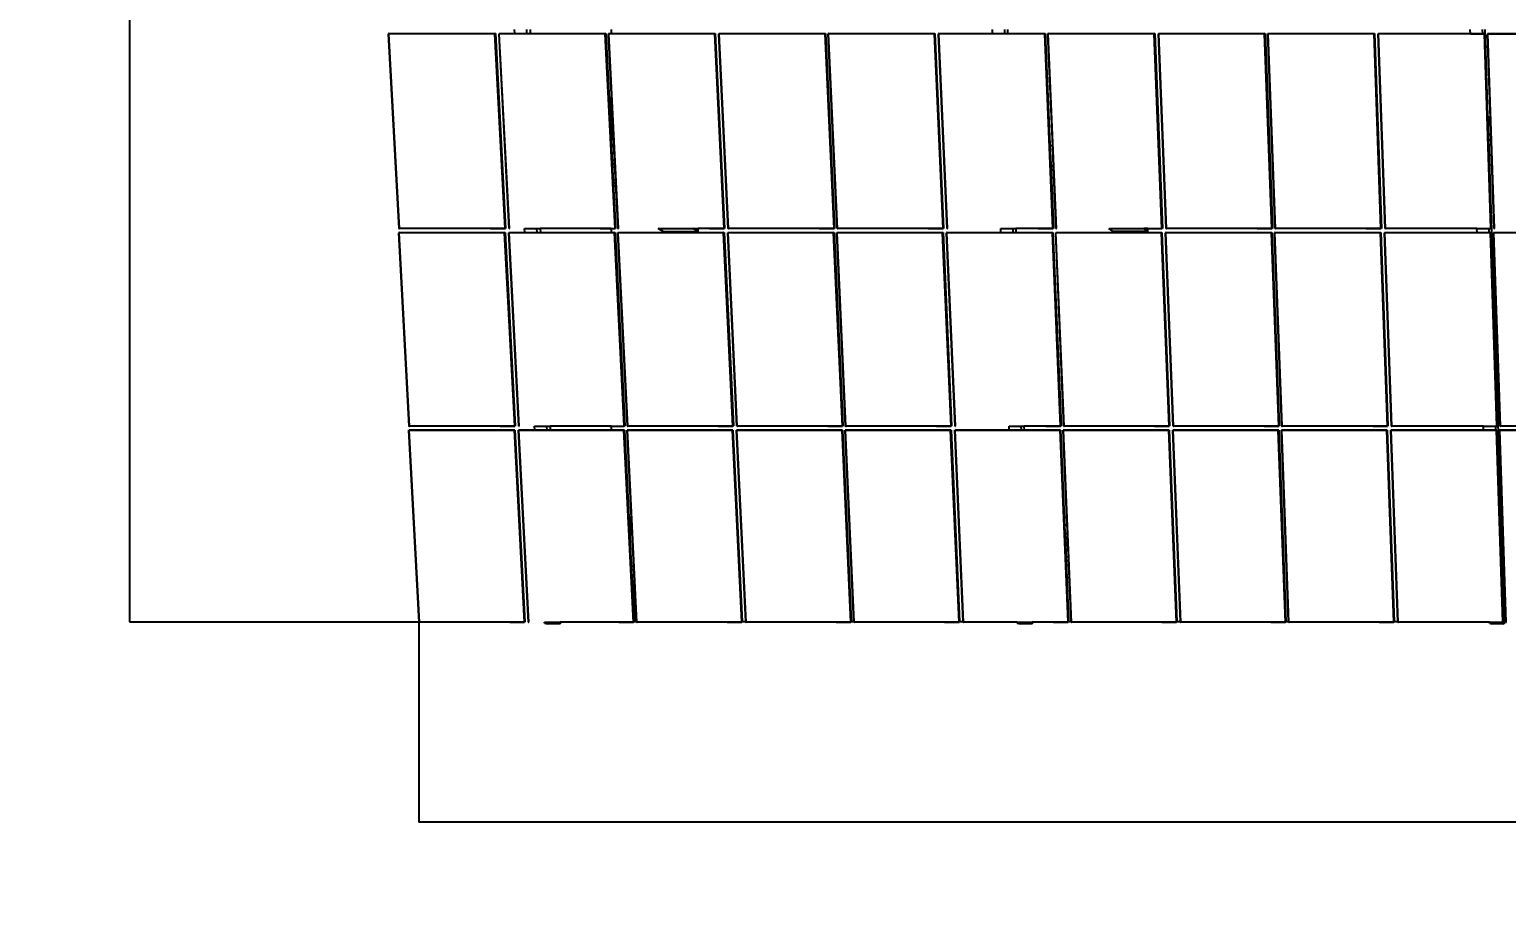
# Model space of a CAD drawing. Header units: inches. Extents: x -1856 to 1878, y -1863 to 1709.
# Drawn here: x -1856 to -1008, y 499 to 1008 of the extents above; entities that cross this region are included whole.
import ezdxf

# ---------------------------------------------------------------- set-up
doc = ezdxf.new("R2010")
doc.units = ezdxf.units.IN
doc.header["$MEASUREMENT"] = 0
doc.dimstyles.get("Standard").update_dxf_attribs({"dimtxt": 36, "dimasz": 0.18, "dimexe": 0.18, "dimexo": 0.0625, "dimgap": 0.09, "dimtad": 0, "dimtih": 1, "dimtoh": 1, "dimdec": 4, "dimzin": 0, "dimdsep": 46, "dimtxsty": 'Standard', "dimcen": 0.09, "dimclrd": 1, "dimclre": 1, "dimclrt": 1, "dimadec": 0, "dimazin": 0, "dimtfac": 1, "dimtdec": 4, "dimtofl": 0, "dimtmove": 0, "dimatfit": 3, "dimfxl": 1, "dimtolj": 1, "dimtzin": 0, "dimarcsym": 0})

# ---------------------------------------------------------------- blocks, each defined once
blk = doc.blocks.new('*D6')
at = {"color": 1, "lineweight": -2, "transparency": 16777216}
for p, q in [((-1632.23, 667.57), (-1632.23, 552.8)), ((-136.87, 667.83), (-136.87, 552.8)), ((-1632.05, 552.98), (-986.64, 552.98)), ((-137.05, 552.98), (-782.46, 552.98))]:
    blk.add_line(p, q, dxfattribs=at)
at = {"color": 1, "transparency": 16777216}
for points in [[(-1632.05, 553.01), (-1632.05, 552.95), (-1632.23, 552.98)], [(-137.05, 553.01), (-137.05, 552.95), (-136.87, 552.98)]]:
    blk.add_solid(points, dxfattribs=at)
at = {"layer": 'Defpoints', "color": 0, "transparency": 16777216}
for p in [(-1632.23, 667.63), (-136.87, 667.9), (-136.87, 552.98)]:
    blk.add_point(p, dxfattribs=at)
at = {"color": 1, "transparency": 16777216, "insert": (-884.55, 552.98), "char_height": 36, "attachment_point": 5}
blk.add_mtext('\\A1;106\' 11"', dxfattribs=at)
blk = doc.blocks.new('*D7')
at = {"color": 1, "lineweight": -2, "transparency": 16777216}
for p, q in [((-1685.46, 1709), (-1798.18, 1709)), ((-1798, 1708.82), (-1798, 1206.4)), ((-1798, 667.81), (-1798, 1170.22)), ((-1632.29, 667.63), (-1798.18, 667.63))]:
    blk.add_line(p, q, dxfattribs=at)
at = {"color": 1, "transparency": 16777216}
for points in [[(-1798.03, 1708.82), (-1797.97, 1708.82), (-1798, 1709)], [(-1798.03, 667.81), (-1797.97, 667.81), (-1798, 667.63)]]:
    blk.add_solid(points, dxfattribs=at)
at = {"layer": 'Defpoints', "color": 0, "transparency": 16777216}
for p in [(-1685.4, 1709), (-1798, 667.63), (-1632.23, 667.63)]:
    blk.add_point(p, dxfattribs=at)
at = {"color": 1, "transparency": 16777216, "insert": (-1798, 1188.31), "char_height": 36, "attachment_point": 5}
blk.add_mtext('\\A1;70\' 4"', dxfattribs=at)

msp = doc.modelspace()

# ---------------------------------------------------------------- linework, layer by layer
for p, q in [((-1649.13273, 1005.34433), (-1649.46697, 1005.32375)), ((-1649.46697, 1005.32375), (-1649.28031, 1005.3227)), ((-1643.40262, 893.50303), (-1649.46697, 1005.32375)), ((-1649.28031, 1005.3227), (-1649.19181, 1005.32375)), ((-1643.21668, 893.50278), (-1649.28031, 1005.3227)), ((-1588.49656, 1005.32274), (-1649.19181, 1005.32375)), ((-1649.13273, 1005.34433), (-1588.17468, 1005.34332)), ((-1588.17468, 1005.34332), (-1588.49656, 1005.32274)), ((-1582.65637, 893.50202), (-1588.49656, 1005.32274)), ((-1588.17468, 1005.34332), (-1582.33685, 893.5451)), ((-1585.8193, 1005.34332), (-1586.14071, 1005.32274)), ((-1586.14071, 1005.32274), (-1585.95405, 1005.32169)), ((-1580.30918, 893.50202), (-1586.14071, 1005.32274)), ((-1585.95405, 1005.32169), (-1585.86555, 1005.32274)), ((-1580.12325, 893.50178), (-1585.95405, 1005.32169)), ((-1525.17031, 1005.32173), (-1585.86555, 1005.32274)), ((-1585.8193, 1005.34332), (-1577.14975, 1005.34317)), ((-1577.14975, 1005.34317), (-1577.27025, 1007.71702)), ((-1577.14975, 1005.34317), (-1570.08845, 1005.34306)), ((-1570.08845, 1005.34306), (-1570.2084, 1007.71688)), ((-1570.08845, 1005.34306), (-1568.16901, 1005.34302)), ((-1568.28878, 1007.71684), (-1568.16901, 1005.34302)), ((-1568.16901, 1005.34302), (-1524.86126, 1005.3423)), ((-1524.86126, 1005.3423), (-1525.17031, 1005.32173)), ((-1519.56294, 893.50102), (-1525.17031, 1005.32173)), ((-1524.86126, 1005.3423), (-1521.81045, 944.49158)), ((-1523.0494, 1005.3409), (-1523.35808, 1005.32033)), ((-1523.35808, 1005.32033), (-1523.17142, 1005.31928)), ((-1521.81045, 974.42119), (-1523.35808, 1005.32033)), ((-1523.17142, 1005.31928), (-1523.08292, 1005.32033)), ((-1517.57144, 893.49938), (-1523.17142, 1005.31928)), ((-1462.38768, 1005.31931), (-1523.08292, 1005.32033)), ((-1523.0494, 1005.3409), (-1521.81045, 1005.34088)), ((-1521.81045, 1007.71474), (-1521.81045, 1005.34088)), ((-1521.81045, 1005.34088), (-1462.09135, 1005.33989)), ((-1462.09135, 1005.33989), (-1462.38768, 1005.31931)), ((-1457.01114, 893.49862), (-1462.38768, 1005.31931)), ((-1462.09135, 1005.33989), (-1456.71698, 893.5417)), ((-1459.73598, 1005.33989), (-1460.03183, 1005.31931)), ((-1460.03183, 1005.31931), (-1459.84518, 1005.31826)), ((-1454.66395, 893.49862), (-1460.03183, 1005.31931)), ((-1459.84518, 1005.31826), (-1459.75667, 1005.31931)), ((-1454.47802, 893.49838), (-1459.84518, 1005.31826)), ((-1399.06144, 1005.3183), (-1459.75667, 1005.31931)), ((-1459.73598, 1005.33989), (-1398.77794, 1005.33888)), ((-1398.77794, 1005.33888), (-1399.06144, 1005.3183)), ((-1393.91772, 893.49762), (-1399.06144, 1005.3183)), ((-1398.77794, 1005.33888), (-1393.6363, 893.54069)), ((-1396.96609, 1005.33748), (-1397.24922, 1005.3169)), ((-1397.24922, 1005.3169), (-1397.06257, 1005.31585)), ((-1392.11216, 893.49622), (-1397.24922, 1005.3169)), ((-1397.06257, 1005.31585), (-1396.97406, 1005.3169)), ((-1391.92623, 893.49598), (-1397.06257, 1005.31585)), ((-1336.27884, 1005.31589), (-1396.97406, 1005.3169)), ((-1396.96609, 1005.33748), (-1336.00806, 1005.33646)), ((-1336.00806, 1005.33646), (-1336.27884, 1005.31589)), ((-1331.36594, 893.49522), (-1336.27884, 1005.31589)), ((-1336.00806, 1005.33646), (-1331.09715, 893.5383)), ((-1333.65269, 1005.33646), (-1333.92298, 1005.31589)), ((-1333.92298, 1005.31589), (-1333.73633, 1005.31484)), ((-1329.01875, 893.49522), (-1333.92298, 1005.31589)), ((-1333.73633, 1005.31484), (-1333.64782, 1005.31589)), ((-1328.83282, 893.49497), (-1333.73633, 1005.31484)), ((-1333.65269, 1005.33646), (-1302.93564, 1005.33595)), ((-1272.9526, 1005.31488), (-1333.64782, 1005.31589)), ((-1302.93564, 1005.33595), (-1303.03518, 1007.70974)), ((-1302.93564, 1005.33595), (-1295.87434, 1005.33584)), ((-1295.87434, 1005.33584), (-1295.97333, 1007.7096)), ((-1295.87434, 1005.33584), (-1294.29012, 1005.33581)), ((-1294.38897, 1007.70957), (-1294.29012, 1005.33581)), ((-1294.29012, 1005.33581), (-1272.69466, 1005.33545)), ((-1272.69466, 1005.33545), (-1272.9526, 1005.31488)), ((-1268.27253, 893.49422), (-1272.9526, 1005.31488)), ((-1272.69466, 1005.33545), (-1270.03491, 941.77337)), ((-1270.88281, 1005.33405), (-1271.14039, 1005.31347)), ((-1271.14039, 1005.31347), (-1270.95374, 1005.31242)), ((-1268.43523, 940.58715), (-1271.14039, 1005.31347)), ((-1270.95374, 1005.31242), (-1270.86523, 1005.31347)), ((-1266.28104, 893.49258), (-1270.95374, 1005.31242)), ((-1270.88281, 1005.33405), (-1209.92479, 1005.33304)), ((-1210.17001, 1005.31246), (-1270.86523, 1005.31347)), ((-1209.92479, 1005.33304), (-1210.17001, 1005.31246)), ((-1205.72076, 893.49182), (-1210.17001, 1005.31246)), ((-1209.92479, 1005.33304), (-1205.47734, 893.5349)), ((-1207.56942, 1005.33304), (-1207.81416, 1005.31246)), ((-1207.81416, 1005.31246), (-1207.62752, 1005.31141)), ((-1203.37357, 893.49182), (-1207.81416, 1005.31246)), ((-1207.62752, 1005.31141), (-1207.539, 1005.31246)), ((-1203.18764, 893.49157), (-1207.62752, 1005.31141)), ((-1207.56942, 1005.33304), (-1146.6114, 1005.33203)), ((-1146.84379, 1005.31145), (-1207.539, 1005.31246)), ((-1146.6114, 1005.33203), (-1146.84379, 1005.31145)), ((-1142.62736, 893.49081), (-1146.84379, 1005.31145)), ((-1146.6114, 1005.33203), (-1142.39668, 893.53389)), ((-1144.79956, 1005.33062), (-1145.03159, 1005.31005)), ((-1145.03159, 1005.31005), (-1144.84494, 1005.309)), ((-1140.82182, 893.48942), (-1145.03159, 1005.31005)), ((-1144.84494, 1005.309), (-1144.75643, 1005.31005)), ((-1140.63589, 893.48918), (-1144.84494, 1005.309)), ((-1144.79956, 1005.33062), (-1083.84155, 1005.32961)), ((-1084.06122, 1005.30903), (-1144.75643, 1005.31005)), ((-1083.84155, 1005.32961), (-1084.06122, 1005.30903)), ((-1080.07562, 893.48842), (-1084.06122, 1005.30903)), ((-1083.84155, 1005.32961), (-1079.85756, 893.53149)), ((-1081.48618, 1005.32961), (-1081.70537, 1005.30903)), ((-1081.70537, 1005.30903), (-1081.51873, 1005.30798)), ((-1077.72843, 893.48842), (-1081.70537, 1005.30903)), ((-1081.51873, 1005.30798), (-1081.43021, 1005.30903)), ((-1077.5425, 893.48817), (-1081.51873, 1005.30798)), ((-1081.48618, 1005.32961), (-1028.72165, 1005.32874)), ((-1020.73501, 1005.30802), (-1081.43021, 1005.30903)), ((-1028.72165, 1005.32874), (-1028.80024, 1007.70246)), ((-1028.72165, 1005.32874), (-1021.66035, 1005.32862)), ((-1021.66035, 1005.32862), (-1021.7384, 1007.70246)), ((-1021.66035, 1005.32862), (-1020.52818, 1005.3286)), ((-1020.52818, 1005.3286), (-1020.73501, 1005.30802)), ((-1016.98223, 893.48741), (-1020.73501, 1005.30802)), ((-1020.52818, 1005.3286), (-1016.77691, 893.53049)), ((-1020.4893, 1007.70246), (-1018.86126, 958.11266)), ((-1018.93566, 1007.70001), (-1019.00299, 1007.70001)), ((-1018.71634, 1005.3272), (-1018.92281, 1005.30662)), ((-1018.92281, 1005.30662), (-1018.73617, 1005.30557)), ((-1017.29233, 956.63728), (-1018.92281, 1005.30662)), ((-1018.73617, 1005.30557), (-1018.64765, 1005.30662)), ((-1014.99076, 893.48577), (-1018.73617, 1005.30557)), ((-1018.71634, 1005.3272), (-957.75834, 1005.32619)), ((-957.95246, 1005.30561), (-1018.64765, 1005.30662)), ((-1521.81045, 974.42119), (-1521.81045, 944.49158)), ((-1519.59301, 930.14901), (-1521.81045, 974.42119)), ((-1017.29233, 956.63728), (-1018.86126, 958.11266)), ((-1018.86126, 958.11266), (-1018.86055, 958.09102)), ((-1018.86055, 958.09102), (-1018.58164, 957.81895)), ((-1018.86055, 958.09102), (-1018.65905, 951.95338)), ((-1018.58164, 957.81895), (-1017.95594, 956.76566)), ((-1018.51063, 952.10554), (-1018.65905, 951.95338)), ((-1018.65905, 951.95338), (-1018.43038, 944.9879)), ((-1017.9113, 953.17406), (-1018.51063, 952.10554)), ((-1017.95594, 956.76566), (-1017.62417, 955.58631)), ((-1017.60895, 954.36128), (-1017.9113, 953.17406)), ((-1017.62417, 955.58631), (-1017.60895, 954.36128)), ((-1016.85303, 943.5243), (-1017.29233, 956.63728)), ((-1521.81045, 944.49158), (-1521.13881, 931.0952)), ((-1268.43523, 940.58715), (-1270.03491, 941.77337)), ((-1270.03491, 941.77337), (-1269.54153, 929.9827)), ((-1016.85303, 943.5243), (-1018.43038, 944.9879)), ((-1018.43038, 944.9879), (-1011.35005, 729.32203)), ((-1015.17669, 893.48602), (-1016.85303, 943.5243)), ((-1267.94309, 928.81179), (-1268.43523, 940.58715)), ((-1519.59301, 930.14901), (-1521.13881, 931.0952)), ((-1521.13881, 931.0952), (-1520.59053, 920.15926)), ((-1519.04584, 919.22452), (-1519.59301, 930.14901)), ((-1267.94309, 928.81179), (-1269.54153, 929.9827)), ((-1269.54153, 929.9827), (-1268.01648, 893.53729)), ((-1266.46698, 893.49282), (-1267.94309, 928.81179)), ((-1519.04584, 919.22452), (-1520.59053, 920.15926)), ((-1520.59053, 920.15926), (-1519.25616, 893.54409)), ((-1517.75737, 893.49963), (-1519.04584, 919.22452)), ((-1643.69785, 893.50198), (-1643.76494, 893.50198)), ((-1643.30435, 891.17149), (-1643.63616, 891.12794)), ((-1643.63616, 891.12794), (-1643.45019, 891.12689)), ((-1637.61585, 780.1438), (-1643.63616, 891.12794)), ((-1643.40262, 893.50303), (-1643.49079, 893.50198)), ((-1643.45019, 891.12689), (-1643.36203, 891.12794)), ((-1637.43061, 780.14355), (-1643.45019, 891.12689)), ((-1643.35924, 893.50278), (-1643.40262, 893.50303)), ((-1582.89467, 891.12693), (-1643.36203, 891.12794)), ((-1643.35924, 893.50278), (-1643.21668, 893.50278)), ((-1643.30435, 891.17149), (-1582.57513, 891.17048)), ((-1643.21668, 893.50278), (-1643.1493, 893.50278)), ((-1582.65637, 893.50202), (-1643.12847, 893.50303)), ((-1591.09485, 893.50202), (-1582.6563, 893.50062)), ((-1582.57513, 891.17048), (-1582.89467, 891.12693)), ((-1577.09685, 780.1428), (-1582.89467, 891.12693)), ((-1582.33685, 893.5451), (-1582.65637, 893.50202)), ((-1582.6563, 893.50062), (-1582.65637, 893.50202)), ((-1582.57513, 891.17048), (-1576.77964, 780.20851)), ((-1580.60442, 893.50098), (-1580.6715, 893.50098)), ((-1580.22859, 891.17048), (-1580.54767, 891.12693)), ((-1580.54767, 891.12693), (-1580.3617, 891.12589)), ((-1574.75844, 780.1428), (-1580.54767, 891.12693)), ((-1580.30918, 893.50202), (-1580.39735, 893.50098)), ((-1580.3617, 891.12589), (-1580.27354, 891.12693)), ((-1574.5732, 780.14255), (-1580.3617, 891.12589)), ((-1580.2658, 893.50178), (-1580.30918, 893.50202)), ((-1519.80618, 891.12593), (-1580.27354, 891.12693)), ((-1580.2658, 893.50178), (-1580.12325, 893.50178)), ((-1580.22859, 891.17048), (-1571.3546, 891.17033)), ((-1580.12325, 893.50178), (-1580.05586, 893.50178)), ((-1571.3546, 891.17033), (-1571.47294, 893.50185)), ((-1571.47294, 893.50185), (-1564.43705, 893.50172)), ((-1571.3546, 891.17033), (-1564.31924, 891.17022)), ((-1564.31924, 891.17022), (-1564.43705, 893.50172)), ((-1564.43705, 893.50172), (-1562.52625, 893.50168)), ((-1564.31924, 891.17022), (-1562.40862, 891.17019)), ((-1562.52625, 893.50168), (-1562.40862, 891.17019)), ((-1521.81045, 893.50102), (-1562.52625, 893.50168)), ((-1562.40862, 891.17019), (-1521.81045, 891.16952)), ((-1528.00142, 893.50101), (-1519.56287, 893.49962)), ((-1521.81045, 893.50102), (-1521.81045, 891.16952)), ((-1521.81045, 893.50102), (-1519.56294, 893.50102)), ((-1521.81045, 891.16952), (-1519.49938, 891.16948)), ((-1519.49938, 891.16948), (-1519.80618, 891.12593)), ((-1514.23944, 780.1418), (-1519.80618, 891.12593)), ((-1519.25616, 893.54409), (-1519.56294, 893.50102)), ((-1519.56287, 893.49962), (-1519.56294, 893.50102)), ((-1519.49938, 891.16948), (-1513.93487, 780.20751)), ((-1518.05261, 893.49858), (-1518.1197, 893.49858)), ((-1517.69432, 891.16809), (-1518.00076, 891.12453)), ((-1518.00076, 891.12453), (-1517.8148, 891.12349)), ((-1512.44063, 780.14042), (-1518.00076, 891.12453)), ((-1517.75737, 893.49963), (-1517.84555, 893.49858)), ((-1517.8148, 891.12349), (-1517.72664, 891.12453)), ((-1512.25539, 780.14018), (-1517.8148, 891.12349)), ((-1517.71399, 893.49938), (-1517.75737, 893.49963)), ((-1457.25929, 891.12353), (-1517.72664, 891.12453)), ((-1517.71399, 893.49938), (-1517.57144, 893.49938)), ((-1517.69432, 891.16809), (-1456.96511, 891.16708)), ((-1517.57144, 893.49938), (-1517.50406, 893.49938)), ((-1491.89617, 891.76952), (-1494.78982, 893.49918)), ((-1494.78982, 893.49918), (-1474.80765, 893.4988)), ((-1491.89617, 891.76952), (-1471.95331, 891.76952)), ((-1471.95331, 891.76952), (-1474.80765, 893.4988)), ((-1474.80765, 893.4988), (-1471.95331, 893.49874)), ((-1471.95331, 891.76952), (-1471.95331, 893.49874)), ((-1457.01114, 893.49862), (-1471.95331, 893.49874)), ((-1465.44962, 893.49862), (-1457.01107, 893.49722)), ((-1456.96511, 891.16708), (-1457.25929, 891.12353)), ((-1451.92164, 780.13942), (-1457.25929, 891.12353)), ((-1456.71698, 893.5417), (-1457.01114, 893.49862)), ((-1457.01107, 893.49722), (-1457.01114, 893.49862)), ((-1456.96511, 891.16708), (-1451.62961, 780.20514)), ((-1454.95919, 893.49758), (-1455.02628, 893.49758)), ((-1454.61857, 891.16708), (-1454.91228, 891.12353)), ((-1454.91228, 891.12353), (-1454.72633, 891.12249)), ((-1449.58323, 780.13942), (-1454.91228, 891.12353)), ((-1454.66395, 893.49862), (-1454.75213, 893.49758)), ((-1454.72633, 891.12249), (-1454.63816, 891.12353)), ((-1449.39799, 780.13918), (-1454.72633, 891.12249)), ((-1454.62057, 893.49838), (-1454.66395, 893.49862)), ((-1394.17081, 891.12253), (-1454.63816, 891.12353)), ((-1454.62057, 893.49838), (-1454.47802, 893.49838)), ((-1454.61857, 891.16708), (-1393.88937, 891.16608)), ((-1454.47802, 893.49838), (-1454.41063, 893.49837)), ((-1393.91772, 893.49762), (-1454.3898, 893.49862)), ((-1402.3562, 893.49761), (-1393.91765, 893.49621)), ((-1393.88937, 891.16608), (-1394.17081, 891.12253)), ((-1389.06425, 780.13842), (-1394.17081, 891.12253)), ((-1393.6363, 893.54069), (-1393.91772, 893.49762)), ((-1393.91765, 893.49621), (-1393.91772, 893.49762)), ((-1393.88937, 891.16608), (-1388.78486, 780.20414)), ((-1392.40741, 893.49518), (-1392.47449, 893.49518)), ((-1392.08431, 891.16469), (-1392.3654, 891.12113)), ((-1392.3654, 891.12113), (-1392.17944, 891.12009)), ((-1387.26544, 780.13704), (-1392.3654, 891.12113)), ((-1392.11216, 893.49622), (-1392.20034, 893.49518)), ((-1392.17944, 891.12009), (-1392.09127, 891.12113)), ((-1387.08021, 780.1368), (-1392.17944, 891.12009)), ((-1392.06878, 893.49598), (-1392.11216, 893.49622)), ((-1331.62393, 891.12013), (-1392.09127, 891.12113)), ((-1392.08431, 891.16469), (-1331.35511, 891.16368)), ((-1392.06878, 893.49598), (-1391.92623, 893.49598)), ((-1391.92623, 893.49598), (-1391.85884, 893.49598)), ((-1331.36594, 893.49522), (-1391.83801, 893.49622)), ((-1339.80442, 893.49521), (-1331.36588, 893.49382)), ((-1331.35511, 891.16368), (-1331.62393, 891.12013)), ((-1326.74646, 780.13605), (-1331.62393, 891.12013)), ((-1331.09715, 893.5383), (-1331.36594, 893.49522)), ((-1331.36588, 893.49382), (-1331.36594, 893.49522)), ((-1331.35511, 891.16368), (-1326.47961, 780.20176)), ((-1329.31399, 893.49418), (-1329.38108, 893.49418)), ((-1329.00858, 891.16368), (-1329.27693, 891.12013)), ((-1329.27693, 891.12013), (-1329.09098, 891.11909)), ((-1324.40805, 780.13605), (-1329.27693, 891.12013)), ((-1329.01875, 893.49522), (-1329.10693, 893.49418)), ((-1329.09098, 891.11909), (-1329.0028, 891.12013)), ((-1324.22282, 780.1358), (-1329.09098, 891.11909)), ((-1328.97537, 893.49498), (-1329.01875, 893.49522)), ((-1329.00858, 891.16368), (-1298.14807, 891.16317)), ((-1268.53547, 891.11912), (-1329.0028, 891.12013)), ((-1328.97537, 893.49498), (-1328.83282, 893.49497)), ((-1328.83282, 893.49497), (-1328.76543, 893.49497)), ((-1298.14807, 891.16317), (-1298.24583, 893.49463)), ((-1298.24583, 893.49463), (-1291.20995, 893.49449)), ((-1298.14807, 891.16317), (-1291.11271, 891.16305)), ((-1291.11271, 891.16305), (-1291.20995, 893.49449)), ((-1291.20995, 893.49449), (-1289.63286, 893.49446)), ((-1291.11271, 891.16305), (-1289.53578, 891.16303)), ((-1289.63286, 893.49446), (-1289.53578, 891.16303)), ((-1268.27253, 893.49422), (-1289.63286, 893.49446)), ((-1289.53578, 891.16303), (-1268.27938, 891.16268)), ((-1276.71101, 893.49421), (-1268.27247, 893.49281)), ((-1268.27938, 891.16268), (-1268.53547, 891.11912)), ((-1263.88908, 780.13505), (-1268.53547, 891.11912)), ((-1268.27938, 891.16268), (-1263.63487, 780.20076)), ((-1268.01648, 893.53729), (-1268.27253, 893.49422)), ((-1268.27247, 893.49281), (-1268.27253, 893.49422)), ((-1266.76222, 893.49178), (-1266.82931, 893.49178)), ((-1266.47434, 891.16129), (-1266.73006, 891.11773)), ((-1266.73006, 891.11773), (-1266.54411, 891.11669)), ((-1262.09028, 780.13367), (-1266.73006, 891.11773)), ((-1266.46698, 893.49282), (-1266.55516, 893.49178)), ((-1266.54411, 891.11669), (-1266.45593, 891.11773)), ((-1261.90505, 780.13342), (-1266.54411, 891.11669)), ((-1266.47434, 891.16129), (-1205.74515, 891.16028)), ((-1266.4236, 893.49258), (-1266.46698, 893.49282)), ((-1205.98861, 891.11673), (-1266.45593, 891.11773)), ((-1266.4236, 893.49258), (-1266.28104, 893.49258)), ((-1266.28104, 893.49258), (-1266.21366, 893.49258)), ((-1233.74699, 891.76952), (-1236.13033, 893.49224)), ((-1236.13033, 893.49224), (-1216.14843, 893.49185)), ((-1213.80414, 891.76952), (-1233.74699, 891.76952)), ((-1213.80414, 891.76952), (-1216.14843, 893.49185)), ((-1213.80414, 893.49181), (-1216.14843, 893.49185)), ((-1214.15924, 893.49181), (-1205.72071, 893.49042)), ((-1213.80414, 893.49181), (-1205.72076, 893.49182)), ((-1213.80414, 891.76952), (-1213.80414, 893.49181)), ((-1205.74515, 891.16028), (-1205.98861, 891.11673)), ((-1201.57131, 780.13267), (-1205.98861, 891.11673)), ((-1205.74515, 891.16028), (-1201.32964, 780.19839)), ((-1205.47734, 893.5349), (-1205.72076, 893.49182)), ((-1205.72071, 893.49042), (-1205.72076, 893.49182)), ((-1203.66882, 893.49077), (-1203.73591, 893.49077)), ((-1203.39862, 891.16028), (-1203.6416, 891.11673)), ((-1203.6416, 891.11673), (-1203.45565, 891.11568)), ((-1199.2329, 780.13267), (-1203.6416, 891.11673)), ((-1203.37357, 893.49182), (-1203.46176, 893.49077)), ((-1203.45565, 891.11568), (-1203.36747, 891.11673)), ((-1199.04767, 780.13243), (-1203.45565, 891.11568)), ((-1203.39862, 891.16028), (-1142.66943, 891.15928)), ((-1203.3302, 893.49157), (-1203.37357, 893.49182)), ((-1142.90015, 891.11572), (-1203.36747, 891.11673)), ((-1203.3302, 893.49157), (-1203.18764, 893.49157)), ((-1203.18764, 893.49157), (-1203.12026, 893.49157)), ((-1142.62736, 893.49081), (-1203.09942, 893.49182)), ((-1151.06584, 893.49081), (-1142.62731, 893.48941)), ((-1142.66943, 891.15928), (-1142.90015, 891.11572)), ((-1138.71394, 780.13167), (-1142.90015, 891.11572)), ((-1142.66943, 891.15928), (-1138.48491, 780.19739)), ((-1142.39668, 893.53389), (-1142.62736, 893.49081)), ((-1142.62731, 893.48941), (-1142.62736, 893.49081)), ((-1141.11707, 893.48838), (-1141.18415, 893.48838)), ((-1140.86439, 891.15788), (-1141.09475, 891.11433)), ((-1141.09475, 891.11433), (-1140.9088, 891.11329)), ((-1136.91515, 780.13029), (-1141.09475, 891.11433)), ((-1140.82182, 893.48942), (-1140.91001, 893.48838)), ((-1140.9088, 891.11329), (-1140.82062, 891.11433)), ((-1136.72991, 780.13005), (-1140.9088, 891.11329)), ((-1140.86439, 891.15788), (-1080.13521, 891.15688)), ((-1140.77844, 893.48918), (-1140.82182, 893.48942)), ((-1080.35331, 891.11333), (-1140.82062, 891.11433)), ((-1140.77844, 893.48918), (-1140.63589, 893.48918)), ((-1140.63589, 893.48918), (-1140.5685, 893.48918)), ((-1080.07562, 893.48842), (-1140.54767, 893.48942)), ((-1088.5141, 893.48841), (-1080.07557, 893.48701)), ((-1080.13521, 891.15688), (-1080.35331, 891.11333)), ((-1076.39619, 780.12929), (-1080.35331, 891.11333)), ((-1080.13521, 891.15688), (-1076.17969, 780.19501)), ((-1079.85756, 893.53149), (-1080.07562, 893.48842)), ((-1080.07557, 893.48701), (-1080.07562, 893.48842)), ((-1078.02368, 893.48737), (-1078.09076, 893.48737)), ((-1077.78868, 891.15688), (-1078.0063, 891.11333)), ((-1078.0063, 891.11333), (-1077.82036, 891.11228)), ((-1074.05778, 780.12929), (-1078.0063, 891.11333)), ((-1077.82036, 891.11228), (-1077.73218, 891.11333)), ((-1073.87255, 780.12905), (-1077.82036, 891.11228)), ((-1077.72843, 893.48842), (-1077.81662, 893.48737)), ((-1077.78868, 891.15688), (-1024.94167, 891.15601)), ((-1017.26487, 891.11232), (-1077.73218, 891.11333)), ((-1077.68505, 893.48817), (-1077.72843, 893.48842)), ((-1077.68505, 893.48817), (-1077.5425, 893.48817)), ((-1077.5425, 893.48817), (-1077.47511, 893.48817)), ((-1025.01885, 893.48741), (-1077.45428, 893.48842)), ((-1025.42071, 893.48741), (-1016.98218, 893.48601)), ((-1024.94167, 891.15601), (-1025.01885, 893.48741)), ((-1025.01885, 893.48741), (-1017.98297, 893.48741)), ((-1024.94167, 891.15601), (-1017.90631, 891.15589)), ((-1017.90631, 891.15589), (-1017.98297, 893.48741)), ((-1017.98297, 893.48741), (-1016.98223, 893.48741)), ((-1017.90631, 891.15589), (-1017.05951, 891.15588)), ((-1017.05951, 891.15588), (-1017.26487, 891.11232)), ((-1013.53883, 780.1283), (-1017.26487, 891.11232)), ((-1017.05951, 891.15588), (-1013.33497, 780.19401)), ((-1016.77691, 893.53049), (-1016.98223, 893.48741)), ((-1016.98218, 893.48601), (-1016.98223, 893.48741)), ((-1015.47195, 893.48498), (-1015.53903, 893.48498)), ((-1015.25447, 891.15448), (-1015.45947, 891.11093)), ((-1015.45947, 891.11093), (-1015.27353, 891.10989)), ((-1011.74005, 780.12691), (-1015.45947, 891.11093)), ((-1015.27353, 891.10989), (-1015.18534, 891.11093)), ((-1011.55481, 780.12667), (-1015.27353, 891.10989)), ((-1015.17669, 893.48602), (-1015.26488, 893.48498)), ((-1015.25447, 891.15448), (-954.52531, 891.15348)), ((-954.71804, 891.10993), (-1015.18534, 891.11093)), ((-1015.13331, 893.48578), (-1015.17669, 893.48602)), ((-1015.13331, 893.48578), (-1014.99076, 893.48577)), ((-1014.99076, 893.48577), (-1014.92337, 893.48577)), ((-1637.90998, 780.14276), (-1637.97681, 780.14276)), ((-1637.61585, 780.1438), (-1637.70369, 780.14276)), ((-1637.57263, 780.14355), (-1637.61585, 780.1438)), ((-1637.57263, 780.14355), (-1637.43061, 780.14355)), ((-1637.43061, 780.14355), (-1637.36348, 780.14355)), ((-1577.09685, 780.1428), (-1637.34272, 780.1438)), ((-1585.50376, 780.14279), (-1577.09677, 780.14141)), ((-1576.77964, 780.20851), (-1577.09685, 780.1428)), ((-1577.09677, 780.14141), (-1577.09685, 780.1428)), ((-1575.05257, 780.14176), (-1575.1194, 780.14176)), ((-1574.75844, 780.1428), (-1574.84628, 780.14176)), ((-1574.71522, 780.14256), (-1574.75844, 780.1428)), ((-1574.71522, 780.14256), (-1574.5732, 780.14255)), ((-1574.5732, 780.14255), (-1574.50607, 780.14255)), ((-1565.60279, 777.85148), (-1565.71908, 780.14262)), ((-1565.71908, 780.14262), (-1558.70895, 780.14249)), ((-1558.59318, 777.85136), (-1558.70895, 780.14249)), ((-1558.70895, 780.14249), (-1556.80691, 780.14245)), ((-1556.80691, 780.14245), (-1556.69131, 777.85133)), ((-1521.81045, 780.1418), (-1556.80691, 780.14245)), ((-1522.64636, 780.1418), (-1514.23937, 780.14041)), ((-1521.81045, 780.1418), (-1521.81045, 777.85075)), ((-1521.81045, 780.1418), (-1514.23944, 780.1418)), ((-1513.93487, 780.20751), (-1514.23944, 780.1418)), ((-1514.23937, 780.14041), (-1514.23944, 780.1418)), ((-1512.73477, 780.13938), (-1512.8016, 780.13938)), ((-1512.44063, 780.14042), (-1512.52848, 780.13938)), ((-1512.39741, 780.14018), (-1512.44063, 780.14042)), ((-1512.39741, 780.14018), (-1512.25539, 780.14018)), ((-1512.25539, 780.14018), (-1512.18826, 780.14017)), ((-1451.92164, 780.13942), (-1512.16751, 780.14042)), ((-1460.32856, 780.13942), (-1451.92157, 780.13803)), ((-1451.62961, 780.20514), (-1451.92164, 780.13942)), ((-1451.92157, 780.13803), (-1451.92164, 780.13942)), ((-1449.87737, 780.13839), (-1449.9442, 780.13839)), ((-1449.58323, 780.13942), (-1449.67108, 780.13839)), ((-1449.54001, 780.13918), (-1449.58323, 780.13942)), ((-1449.54001, 780.13918), (-1449.39799, 780.13918)), ((-1449.39799, 780.13918), (-1449.33086, 780.13918)), ((-1389.06425, 780.13842), (-1449.31011, 780.13942)), ((-1397.47116, 780.13842), (-1389.06418, 780.13703)), ((-1388.78486, 780.20414), (-1389.06425, 780.13842)), ((-1389.06418, 780.13703), (-1389.06425, 780.13842)), ((-1387.55958, 780.13601), (-1387.62641, 780.13601)), ((-1387.26544, 780.13704), (-1387.35329, 780.13601)), ((-1387.22223, 780.1368), (-1387.26544, 780.13704)), ((-1387.22223, 780.1368), (-1387.08021, 780.1368)), ((-1387.08021, 780.1368), (-1387.01307, 780.1368)), ((-1326.74646, 780.13605), (-1386.99232, 780.13704)), ((-1335.15338, 780.13604), (-1326.7464, 780.13465)), ((-1326.47961, 780.20176), (-1326.74646, 780.13605)), ((-1326.7464, 780.13465), (-1326.74646, 780.13605)), ((-1324.7022, 780.13501), (-1324.76903, 780.13501)), ((-1324.40805, 780.13605), (-1324.49591, 780.13501)), ((-1324.36484, 780.1358), (-1324.40805, 780.13605)), ((-1324.36484, 780.1358), (-1324.22282, 780.1358)), ((-1324.22282, 780.1358), (-1324.15568, 780.1358)), ((-1293.39631, 777.84436), (-1293.49238, 780.13545)), ((-1293.49238, 780.13545), (-1286.48226, 780.13532)), ((-1286.38671, 777.84425), (-1286.48226, 780.13532)), ((-1286.48226, 780.13532), (-1284.9124, 780.13529)), ((-1284.9124, 780.13529), (-1284.81699, 777.84422)), ((-1263.88908, 780.13505), (-1284.9124, 780.13529)), ((-1272.29599, 780.13504), (-1263.88902, 780.13366)), ((-1263.63487, 780.20076), (-1263.88908, 780.13505)), ((-1263.88902, 780.13366), (-1263.88908, 780.13505)), ((-1262.38443, 780.13263), (-1262.45126, 780.13263)), ((-1262.09028, 780.13367), (-1262.17814, 780.13263)), ((-1262.04707, 780.13343), (-1262.09028, 780.13367)), ((-1262.04707, 780.13343), (-1261.90505, 780.13342)), ((-1261.90505, 780.13342), (-1261.83791, 780.13342)), ((-1201.57131, 780.13267), (-1261.81716, 780.13367)), ((-1209.97823, 780.13266), (-1201.57126, 780.13128)), ((-1201.32964, 780.19839), (-1201.57131, 780.13267)), ((-1201.57126, 780.13128), (-1201.57131, 780.13267)), ((-1199.52705, 780.13163), (-1199.59388, 780.13163)), ((-1199.2329, 780.13267), (-1199.32076, 780.13163)), ((-1199.18969, 780.13243), (-1199.2329, 780.13267)), ((-1199.18969, 780.13243), (-1199.04767, 780.13243)), ((-1199.04767, 780.13243), (-1198.98054, 780.13243)), ((-1138.71394, 780.13167), (-1198.95978, 780.13267)), ((-1147.12085, 780.13167), (-1138.71389, 780.13028)), ((-1138.48491, 780.19739), (-1138.71394, 780.13167)), ((-1138.71389, 780.13028), (-1138.71394, 780.13167)), ((-1137.2093, 780.12925), (-1137.27613, 780.12925)), ((-1136.91515, 780.13029), (-1137.00301, 780.12925)), ((-1136.87193, 780.13005), (-1136.91515, 780.13029)), ((-1136.87193, 780.13005), (-1136.72991, 780.13005)), ((-1136.72991, 780.13005), (-1136.66278, 780.13005)), ((-1076.39619, 780.12929), (-1136.64203, 780.13029)), ((-1084.80311, 780.12929), (-1076.39614, 780.1279)), ((-1076.17969, 780.19501), (-1076.39619, 780.12929)), ((-1076.39614, 780.1279), (-1076.39619, 780.12929)), ((-1074.35193, 780.12826), (-1074.41877, 780.12826)), ((-1074.05778, 780.12929), (-1074.14564, 780.12826)), ((-1074.01457, 780.12905), (-1074.05778, 780.12929)), ((-1074.01457, 780.12905), (-1073.87255, 780.12905)), ((-1073.87255, 780.12905), (-1073.80542, 780.12905)), ((-1021.26581, 780.12829), (-1073.78466, 780.12929)), ((-1021.94574, 780.12829), (-1013.53878, 780.1269)), ((-1021.26581, 780.12829), (-1014.25569, 780.1283)), ((-1021.18996, 777.83725), (-1021.26581, 780.12829)), ((-1014.18035, 777.83714), (-1014.25569, 780.1283)), ((-1014.25569, 780.1283), (-1013.53883, 780.1283)), ((-1013.33497, 780.19401), (-1013.53883, 780.1283)), ((-1013.53878, 780.1269), (-1013.53883, 780.1283)), ((-1012.0342, 780.12588), (-1012.10103, 780.12588)), ((-1011.74005, 780.12691), (-1011.82791, 780.12588)), ((-1011.69683, 780.12667), (-1011.74005, 780.12691)), ((-1011.69683, 780.12667), (-1011.55481, 780.12667)), ((-1011.55481, 780.12667), (-1011.48768, 780.12667)), ((-951.2211, 780.12592), (-1011.46692, 780.12691)), ((-1637.51956, 777.85262), (-1637.84896, 777.78644)), ((-1637.84896, 777.78644), (-1637.6637, 777.7854)), ((-1631.87221, 667.62953), (-1637.84896, 777.78644)), ((-1637.6637, 777.7854), (-1637.57586, 777.78644)), ((-1631.68766, 667.62929), (-1637.6637, 777.7854)), ((-1577.33469, 777.78544), (-1637.57586, 777.78644)), ((-1637.51956, 777.85262), (-1577.01746, 777.85163)), ((-1577.01746, 777.85163), (-1577.33469, 777.78544)), ((-1571.57876, 667.62854), (-1577.33469, 777.78544)), ((-1577.01746, 777.85163), (-1571.26384, 667.71656)), ((-1574.6797, 777.85163), (-1574.99646, 777.78544)), ((-1574.99646, 777.78544), (-1574.8112, 777.78441)), ((-1569.24907, 667.62854), (-1574.99646, 777.78544)), ((-1574.8112, 777.78441), (-1574.72336, 777.78544)), ((-1569.06452, 667.6283), (-1574.8112, 777.78441)), ((-1514.48219, 777.78445), (-1574.72336, 777.78544)), ((-1574.6797, 777.85163), (-1565.60279, 777.85148)), ((-1565.60279, 777.85148), (-1558.59318, 777.85136)), ((-1558.59318, 777.85136), (-1556.69131, 777.85133)), ((-1556.69131, 777.85133), (-1521.81045, 777.85075)), ((-1521.81045, 777.85075), (-1514.1776, 777.85063)), ((-1514.1776, 777.85063), (-1514.48219, 777.78445)), ((-1508.95562, 667.62755), (-1514.48219, 777.78445)), ((-1514.1776, 777.85063), (-1511.65931, 727.64519)), ((-1512.37929, 777.84925), (-1512.68352, 777.78306)), ((-1512.68352, 777.78306), (-1512.49826, 777.78203)), ((-1510.15361, 727.2963), (-1512.68352, 777.78306)), ((-1512.49826, 777.78203), (-1512.41042, 777.78306)), ((-1506.97897, 667.62594), (-1512.49826, 777.78203)), ((-1452.16926, 777.78207), (-1512.41042, 777.78306)), ((-1512.37929, 777.84925), (-1451.8772, 777.84825)), ((-1451.8772, 777.84825), (-1452.16926, 777.78207)), ((-1446.87008, 667.62519), (-1452.16926, 777.78207)), ((-1451.8772, 777.84825), (-1446.58899, 667.89713)), ((-1449.53944, 777.84825), (-1449.83103, 777.78207)), ((-1449.83103, 777.78207), (-1449.64577, 777.78103)), ((-1444.55344, 667.89713), (-1449.83103, 777.78207)), ((-1449.64577, 777.78103), (-1449.55793, 777.78207)), ((-1444.35584, 667.62495), (-1449.64577, 777.78103)), ((-1389.31677, 777.78107), (-1449.55793, 777.78207)), ((-1449.53944, 777.84825), (-1389.03735, 777.84725)), ((-1389.03735, 777.84725), (-1389.31677, 777.78107)), ((-1384.24695, 667.6242), (-1389.31677, 777.78107)), ((-1389.03735, 777.84725), (-1383.97808, 667.89713)), ((-1387.23905, 777.84587), (-1387.51811, 777.77969)), ((-1387.51811, 777.77969), (-1387.33285, 777.77865)), ((-1382.46746, 667.89713), (-1387.51811, 777.77969)), ((-1387.33285, 777.77865), (-1387.24501, 777.77969)), ((-1382.2703, 667.62259), (-1387.33285, 777.77865)), ((-1327.00385, 777.77869), (-1387.24501, 777.77969)), ((-1387.23905, 777.84587), (-1326.73697, 777.84488)), ((-1326.73697, 777.84488), (-1327.00385, 777.77869)), ((-1322.16142, 667.62184), (-1327.00385, 777.77869)), ((-1326.73697, 777.84488), (-1321.90471, 667.89713)), ((-1324.39921, 777.84488), (-1324.66563, 777.77869)), ((-1324.66563, 777.77869), (-1324.48037, 777.77766)), ((-1319.84381, 667.89713), (-1324.66563, 777.77869)), ((-1324.48037, 777.77766), (-1324.39253, 777.77869)), ((-1319.64718, 667.6216), (-1324.48037, 777.77766)), ((-1324.39921, 777.84488), (-1293.39631, 777.84436)), ((-1264.15138, 777.77769), (-1324.39253, 777.77869)), ((-1293.39631, 777.84436), (-1286.38671, 777.84425)), ((-1286.38671, 777.84425), (-1284.81699, 777.84422)), ((-1284.81699, 777.84422), (-1263.89713, 777.84388)), ((-1263.89713, 777.84388), (-1264.15138, 777.77769)), ((-1259.5383, 667.62085), (-1264.15138, 777.77769)), ((-1263.89713, 777.84388), (-1261.79538, 727.64519)), ((-1262.09884, 777.8425), (-1262.35272, 777.77631)), ((-1262.35272, 777.77631), (-1262.16747, 777.77528)), ((-1260.25635, 727.64519), (-1262.35272, 777.77631)), ((-1262.16747, 777.77528), (-1262.07962, 777.77631)), ((-1257.56167, 667.61924), (-1262.16747, 777.77528)), ((-1262.09884, 777.8425), (-1201.59677, 777.8415)), ((-1201.83848, 777.77532), (-1262.07962, 777.77631)), ((-1201.59677, 777.8415), (-1201.83848, 777.77532)), ((-1197.45279, 667.61849), (-1201.83848, 777.77532)), ((-1201.59677, 777.8415), (-1197.22043, 667.89713)), ((-1199.25901, 777.8415), (-1199.50025, 777.77532)), ((-1199.50025, 777.77532), (-1199.315, 777.77428)), ((-1195.13417, 667.89713), (-1199.50025, 777.77532)), ((-1199.315, 777.77428), (-1199.22715, 777.77532)), ((-1194.93856, 667.61825), (-1199.315, 777.77428)), ((-1199.25901, 777.8415), (-1138.75694, 777.8405)), ((-1138.98601, 777.77432), (-1199.22715, 777.77532)), ((-1138.75694, 777.8405), (-1138.98601, 777.77432)), ((-1134.82969, 667.6175), (-1138.98601, 777.77432)), ((-1138.75694, 777.8405), (-1134.60951, 667.89713)), ((-1136.95865, 777.83912), (-1137.18736, 777.77294)), ((-1137.18736, 777.77294), (-1137.00211, 777.7719)), ((-1133.04819, 667.89713), (-1137.18736, 777.77294)), ((-1137.00211, 777.7719), (-1136.91426, 777.77294)), ((-1132.85306, 667.61589), (-1137.00211, 777.7719)), ((-1136.95865, 777.83912), (-1076.45659, 777.83813)), ((-1076.67313, 777.77194), (-1136.91426, 777.77294)), ((-1076.45659, 777.83813), (-1076.67313, 777.77194)), ((-1072.74419, 667.61514), (-1076.67313, 777.77194)), ((-1076.45659, 777.83813), (-1072.53615, 667.89713)), ((-1074.11884, 777.83813), (-1074.33491, 777.77194)), ((-1074.33491, 777.77194), (-1074.14966, 777.7709)), ((-1070.42454, 667.89713), (-1074.33491, 777.77194)), ((-1074.14966, 777.7709), (-1074.06181, 777.77194)), ((-1070.22996, 667.6149), (-1074.14966, 777.7709)), ((-1074.11884, 777.83813), (-1021.18996, 777.83725)), ((-1013.82068, 777.77094), (-1074.06181, 777.77194)), ((-1021.18996, 777.83725), (-1014.18035, 777.83714)), ((-1014.18035, 777.83714), (-1013.61678, 777.83713)), ((-1013.61678, 777.83713), (-1013.82068, 777.77094)), ((-1010.1211, 667.61415), (-1013.82068, 777.77094)), ((-1013.61678, 777.83713), (-1009.91869, 667.70217)), ((-1011.8185, 777.83575), (-1012.02203, 777.76956)), ((-1012.02203, 777.76956), (-1011.83679, 777.76853)), ((-1010.37423, 728.61833), (-1012.02203, 777.76956)), ((-1011.83679, 777.76853), (-1011.74893, 777.76956)), ((-1008.14447, 667.61253), (-1011.83679, 777.76853)), ((-1011.8185, 777.83575), (-951.31645, 777.83475)), ((-951.50781, 777.76856), (-1011.74893, 777.76956)), ((-1011.37031, 729.04733), (-1011.33932, 728.99516)), ((-1010.37423, 728.61833), (-1011.35005, 729.32203)), ((-1011.35005, 729.32203), (-1011.34032, 729.02571)), ((-1011.33932, 728.99516), (-1011.17037, 723.84912)), ((-1011.33932, 728.99516), (-1010.81951, 728.12011)), ((-1510.87804, 727.64519), (-1511.65931, 727.64519)), ((-1511.65931, 727.64519), (-1510.87804, 712.06961)), ((-1510.87804, 712.06961), (-1510.87804, 727.64519)), ((-1510.15361, 727.2963), (-1510.87804, 727.64519)), ((-1508.7509, 699.30385), (-1510.15361, 727.2963)), ((-1260.25635, 727.64519), (-1261.79538, 727.64519)), ((-1261.79538, 727.64519), (-1261.61795, 723.40765)), ((-1261.61795, 723.40765), (-1260.07915, 723.40765)), ((-1261.61795, 723.40765), (-1261.44694, 719.32316)), ((-1260.07915, 723.40765), (-1260.25635, 727.64519)), ((-1259.84119, 717.71742), (-1260.07915, 723.40765)), ((-1011.17037, 723.84912), (-1011.37031, 723.49266)), ((-1010.77518, 724.55369), (-1011.17037, 723.84912)), ((-1011.15358, 723.33762), (-1010.96634, 717.63432)), ((-1010.81951, 728.12011), (-1010.49006, 726.94903)), ((-1010.47495, 725.73259), (-1010.77518, 724.55369)), ((-1010.49006, 726.94903), (-1010.47495, 725.73259)), ((-1009.98258, 716.936), (-1010.37423, 728.61833)), ((-1510.87804, 712.06961), (-1510.2731, 700.00939)), ((-1261.44694, 719.32316), (-1259.84119, 717.71742)), ((-1261.44694, 719.32316), (-1261.44637, 719.30941)), ((-1261.44637, 719.30941), (-1259.84062, 717.70366)), ((-1261.44637, 719.30941), (-1261.35468, 717.1195)), ((-1261.35468, 717.1195), (-1260.87525, 716.65185)), ((-1261.35468, 717.1195), (-1261.08947, 710.7852)), ((-1260.87525, 716.65185), (-1260.2646, 715.62389)), ((-1260.22103, 712.11867), (-1260.80595, 711.07585)), ((-1260.2646, 715.62389), (-1259.94081, 714.47291)), ((-1259.92595, 713.27734), (-1260.22103, 712.11867)), ((-1259.94081, 714.47291), (-1259.92595, 713.27734)), ((-1259.84062, 717.70366), (-1259.84119, 717.71742)), ((-1259.51775, 709.98284), (-1259.84062, 717.70366)), ((-1009.98258, 716.936), (-1010.96634, 717.63432)), ((-1010.96634, 717.63432), (-1009.33347, 667.89713)), ((-1008.33855, 667.89713), (-1009.98258, 716.936)), ((-1260.80595, 711.07585), (-1261.08947, 710.7852)), ((-1261.08947, 710.7852), (-1260.99406, 708.50653)), ((-1259.51775, 709.98284), (-1260.99406, 708.50653)), ((-1260.99406, 708.50653), (-1260.99214, 708.46056)), ((-1259.51583, 709.93687), (-1260.99214, 708.46056)), ((-1260.99214, 708.46056), (-1260.75585, 702.81705)), ((-1259.51583, 709.93687), (-1259.51775, 709.98284)), ((-1259.21809, 702.81705), (-1259.51583, 709.93687)), ((-1508.7509, 699.30385), (-1510.2731, 700.00939)), ((-1510.2731, 700.00939), (-1509.63408, 687.26975)), ((-1508.11317, 686.57734), (-1508.7509, 699.30385)), ((-1259.21809, 702.81705), (-1260.75585, 702.81705)), ((-1260.75585, 702.81705), (-1260.65004, 700.28978)), ((-1260.65004, 700.28978), (-1259.11241, 700.28978)), ((-1260.65004, 700.28978), (-1260.36687, 693.52648)), ((-1259.11241, 700.28978), (-1259.21809, 702.81705)), ((-1258.79338, 692.66066), (-1259.11241, 700.28978)), ((-1508.11317, 686.57734), (-1509.63408, 687.26975)), ((-1509.63408, 687.26975), (-1508.66236, 667.89713)), ((-1507.17709, 667.89713), (-1508.11317, 686.57734)), ((-1258.79338, 692.66066), (-1260.36687, 693.52648)), ((-1260.36687, 693.52648), (-1259.29379, 667.89713)), ((-1257.75782, 667.89713), (-1258.79338, 692.66066)), ((-1632.16525, 667.6285), (-1632.23183, 667.6285)), ((-1631.87221, 667.62953), (-1631.95972, 667.6285)), ((-1631.82915, 667.62929), (-1631.87221, 667.62953)), ((-1631.82915, 667.62929), (-1631.68766, 667.62929)), ((-1631.68766, 667.62929), (-1631.62078, 667.62929)), ((-1571.57876, 667.62854), (-1631.60011, 667.62953)), ((-1579.95435, 667.62854), (-1571.57869, 667.62716)), ((-1571.26384, 667.71656), (-1571.57876, 667.62854)), ((-1571.57869, 667.62716), (-1571.57876, 667.62854)), ((-1569.5421, 667.62751), (-1569.60869, 667.62751)), ((-1569.24907, 667.62854), (-1569.33658, 667.62751)), ((-1569.20601, 667.6283), (-1569.24907, 667.62854)), ((-1569.20601, 667.6283), (-1569.06452, 667.6283)), ((-1569.06452, 667.6283), (-1568.99764, 667.6283)), ((-1559.98226, 667.11901), (-1560.00811, 667.62836)), ((-1560.00811, 667.62836), (-1553.02355, 667.62823)), ((-1559.98226, 667.11901), (-1558.05743, 666.66516)), ((-1558.08043, 667.11901), (-1559.98226, 667.11901)), ((-1558.08043, 667.11901), (-1558.05743, 666.66516)), ((-1552.99782, 667.11901), (-1558.08043, 667.11901)), ((-1551.08161, 666.66516), (-1558.05743, 666.66516)), ((-1552.99782, 667.11901), (-1553.02355, 667.62823)), ((-1553.02355, 667.62823), (-1551.13019, 667.62819)), ((-1552.99782, 667.11901), (-1551.08161, 666.66516)), ((-1551.13019, 667.62819), (-1551.08161, 666.66516)), ((-1508.95562, 667.62755), (-1551.13019, 667.62819)), ((-1517.33121, 667.62755), (-1508.95555, 667.62617)), ((-1508.65325, 667.71557), (-1508.95562, 667.62755)), ((-1508.95555, 667.62617), (-1508.95562, 667.62755)), ((-1508.66236, 667.89713), (-1507.17709, 667.89713)), ((-1508.66236, 667.89713), (-1508.65325, 667.71557)), ((-1507.45656, 667.62515), (-1507.52314, 667.62515)), ((-1507.16352, 667.62618), (-1507.25103, 667.62515)), ((-1507.16352, 667.62618), (-1507.17709, 667.89713)), ((-1507.12046, 667.62594), (-1507.16352, 667.62618)), ((-1507.12046, 667.62594), (-1506.97897, 667.62594)), ((-1506.97897, 667.62594), (-1506.91209, 667.62594)), ((-1446.87008, 667.62519), (-1506.89141, 667.62618)), ((-1455.24566, 667.62518), (-1446.87001, 667.62381)), ((-1446.58015, 667.71321), (-1446.87008, 667.62519)), ((-1446.87001, 667.62381), (-1446.87008, 667.62519)), ((-1446.58899, 667.89713), (-1444.55344, 667.89713)), ((-1446.58899, 667.89713), (-1446.58015, 667.71321)), ((-1444.83343, 667.62416), (-1444.90001, 667.62416)), ((-1444.54038, 667.62519), (-1444.6279, 667.62416)), ((-1444.54038, 667.62519), (-1444.55344, 667.89713)), ((-1444.49733, 667.62495), (-1444.54038, 667.62519)), ((-1444.49733, 667.62495), (-1444.35584, 667.62495)), ((-1444.35584, 667.62495), (-1444.28895, 667.62495)), ((-1384.24695, 667.6242), (-1444.26828, 667.62519)), ((-1392.62253, 667.6242), (-1384.24689, 667.62282)), ((-1383.96957, 667.71222), (-1384.24695, 667.6242)), ((-1384.24689, 667.62282), (-1384.24695, 667.6242)), ((-1383.97808, 667.89713), (-1382.46746, 667.89713)), ((-1383.97808, 667.89713), (-1383.96957, 667.71222)), ((-1382.74789, 667.6218), (-1382.81448, 667.6218)), ((-1382.45485, 667.62283), (-1382.54237, 667.6218)), ((-1382.45485, 667.62283), (-1382.46746, 667.89713)), ((-1382.41179, 667.62259), (-1382.45485, 667.62283)), ((-1382.41179, 667.62259), (-1382.2703, 667.62259)), ((-1382.2703, 667.62259), (-1382.20342, 667.62259)), ((-1322.16142, 667.62184), (-1382.18275, 667.62283)), ((-1330.537, 667.62183), (-1322.16136, 667.62046)), ((-1321.89648, 667.70986), (-1322.16142, 667.62184)), ((-1322.16136, 667.62046), (-1322.16142, 667.62184)), ((-1321.90471, 667.89713), (-1319.84381, 667.89713)), ((-1321.90471, 667.89713), (-1321.89648, 667.70986)), ((-1320.12477, 667.62081), (-1320.19136, 667.62081)), ((-1319.83173, 667.62184), (-1319.91925, 667.62081)), ((-1319.83173, 667.62184), (-1319.84381, 667.89713)), ((-1319.78867, 667.6216), (-1319.83173, 667.62184)), ((-1319.78867, 667.6216), (-1319.64718, 667.6216)), ((-1319.64718, 667.6216), (-1319.5803, 667.6216)), ((-1288.77436, 667.62124), (-1319.5803, 667.6216)), ((-1288.7533, 667.11901), (-1288.77436, 667.62124)), ((-1288.77436, 667.62124), (-1281.7898, 667.62111)), ((-1288.7533, 667.11901), (-1287.16313, 666.66516)), ((-1287.18213, 667.11901), (-1288.7533, 667.11901)), ((-1287.18213, 667.11901), (-1287.16313, 666.66516)), ((-1281.76886, 667.11901), (-1287.18213, 667.11901)), ((-1280.18731, 666.66516), (-1287.16313, 666.66516)), ((-1281.76886, 667.11901), (-1281.7898, 667.62111)), ((-1281.7898, 667.62111), (-1280.22712, 667.62108)), ((-1281.76886, 667.11901), (-1280.18731, 666.66516)), ((-1280.22712, 667.62108), (-1280.18731, 666.66516)), ((-1259.5383, 667.62085), (-1280.22712, 667.62108)), ((-1267.91389, 667.62084), (-1259.53825, 667.61947)), ((-1259.28591, 667.70887), (-1259.5383, 667.62085)), ((-1259.53825, 667.61947), (-1259.5383, 667.62085)), ((-1259.29379, 667.89713), (-1257.75782, 667.89713)), ((-1259.29379, 667.89713), (-1259.28591, 667.70887)), ((-1258.03926, 667.61845), (-1258.10584, 667.61845)), ((-1257.74621, 667.61948), (-1257.83374, 667.61845)), ((-1257.74621, 667.61948), (-1257.75782, 667.89713)), ((-1257.70316, 667.61924), (-1257.74621, 667.61948)), ((-1257.70316, 667.61924), (-1257.56167, 667.61924)), ((-1257.56167, 667.61924), (-1257.49478, 667.61924)), ((-1197.45279, 667.61849), (-1257.47411, 667.61948)), ((-1205.82838, 667.61848), (-1197.45274, 667.61711)), ((-1197.21284, 667.70651), (-1197.45279, 667.61849)), ((-1197.45274, 667.61711), (-1197.45279, 667.61849)), ((-1197.22043, 667.89713), (-1195.13417, 667.89713)), ((-1197.22043, 667.89713), (-1197.21284, 667.70651)), ((-1195.41615, 667.61746), (-1195.48273, 667.61746)), ((-1195.1231, 667.61849), (-1195.21063, 667.61746)), ((-1195.1231, 667.61849), (-1195.13417, 667.89713)), ((-1195.08005, 667.61825), (-1195.1231, 667.61849)), ((-1195.08005, 667.61825), (-1194.93856, 667.61825)), ((-1194.93856, 667.61825), (-1194.87167, 667.61825)), ((-1134.82969, 667.6175), (-1194.851, 667.61849)), ((-1143.20527, 667.61749), (-1134.82964, 667.61612)), ((-1134.60229, 667.70552), (-1134.82969, 667.6175)), ((-1134.82964, 667.61612), (-1134.82969, 667.6175)), ((-1134.60951, 667.89713), (-1133.04819, 667.89713)), ((-1134.60951, 667.89713), (-1134.60229, 667.70552)), ((-1133.33065, 667.6151), (-1133.39724, 667.6151)), ((-1133.0376, 667.61613), (-1133.12513, 667.6151)), ((-1133.0376, 667.61613), (-1133.04819, 667.89713)), ((-1132.99455, 667.61589), (-1133.0376, 667.61613)), ((-1132.99455, 667.61589), (-1132.85306, 667.61589)), ((-1132.85306, 667.61589), (-1132.78617, 667.61588)), ((-1072.74419, 667.61514), (-1132.7655, 667.61613)), ((-1081.11978, 667.61513), (-1072.74415, 667.61376)), ((-1072.52923, 667.70316), (-1072.74419, 667.61514)), ((-1072.74415, 667.61376), (-1072.74419, 667.61514)), ((-1072.53615, 667.89713), (-1070.42454, 667.89713)), ((-1072.53615, 667.89713), (-1072.52923, 667.70316)), ((-1070.70756, 667.61411), (-1070.77414, 667.61411)), ((-1070.4145, 667.61514), (-1070.50203, 667.61411)), ((-1070.4145, 667.61514), (-1070.42454, 667.89713)), ((-1070.37145, 667.6149), (-1070.4145, 667.61514)), ((-1070.37145, 667.6149), (-1070.22996, 667.6149)), ((-1070.22996, 667.6149), (-1070.16307, 667.61489)), ((-1017.54074, 667.61414), (-1070.1424, 667.61514)), ((-1018.49668, 667.61414), (-1010.12105, 667.61277)), ((-1017.54074, 667.61414), (-1010.55619, 667.61415)), ((-1017.52434, 667.11901), (-1017.54074, 667.61414)), ((-1017.52434, 667.11901), (-1016.26884, 666.66516)), ((-1016.28384, 667.11901), (-1017.52434, 667.11901)), ((-1016.28384, 667.11901), (-1016.26884, 666.66516)), ((-1010.53991, 667.11901), (-1016.28384, 667.11901)), ((-1009.29302, 666.66516), (-1016.26884, 666.66516)), ((-1010.53991, 667.11901), (-1010.55619, 667.61415)), ((-1010.55619, 667.61415), (-1010.1211, 667.61415)), ((-1010.53991, 667.11901), (-1009.29302, 666.66516)), ((-1009.91869, 667.70217), (-1010.1211, 667.61415)), ((-1010.12105, 667.61277), (-1010.1211, 667.61415)), ((-1009.33347, 667.89713), (-1008.33855, 667.89713)), ((-1009.33347, 667.89713), (-1009.29302, 666.66516)), ((-1008.62207, 667.61175), (-1008.68866, 667.61175)), ((-1008.32902, 667.61278), (-1008.41655, 667.61175)), ((-1008.32902, 667.61278), (-1008.33855, 667.89713)), ((-1008.28597, 667.61254), (-1008.32902, 667.61278)), ((-1008.28597, 667.61254), (-1008.14447, 667.61253)), ((-1008.14447, 667.61253), (-1008.07759, 667.61253))]:
    msp.add_line(p, q)

# ---------------------------------------------------------------- dimensions: what is measured, and where the dimension line sits
dim = msp.add_linear_dim(base=(-1797.99873, 667.6285), p1=(-1685.39632, 1708.9958), p2=(-1632.23183, 667.6285), angle=90, text='70\' 4"', dimstyle='Standard')
dim.commit()
dim.dimension.update_dxf_attribs({"geometry": '*D7', "text_midpoint": (-1797.99873, 1188.31215)})
dim = msp.add_linear_dim(base=(-136.86977, 552.98015), p1=(-1632.23183, 667.6285), p2=(-136.86977, 667.89713), text='106\' 11"', dimstyle='Standard')
dim.commit()
dim.dimension.update_dxf_attribs({"geometry": '*D6', "text_midpoint": (-884.5508, 552.98015)})

doc.saveas('drawing.dxf')
